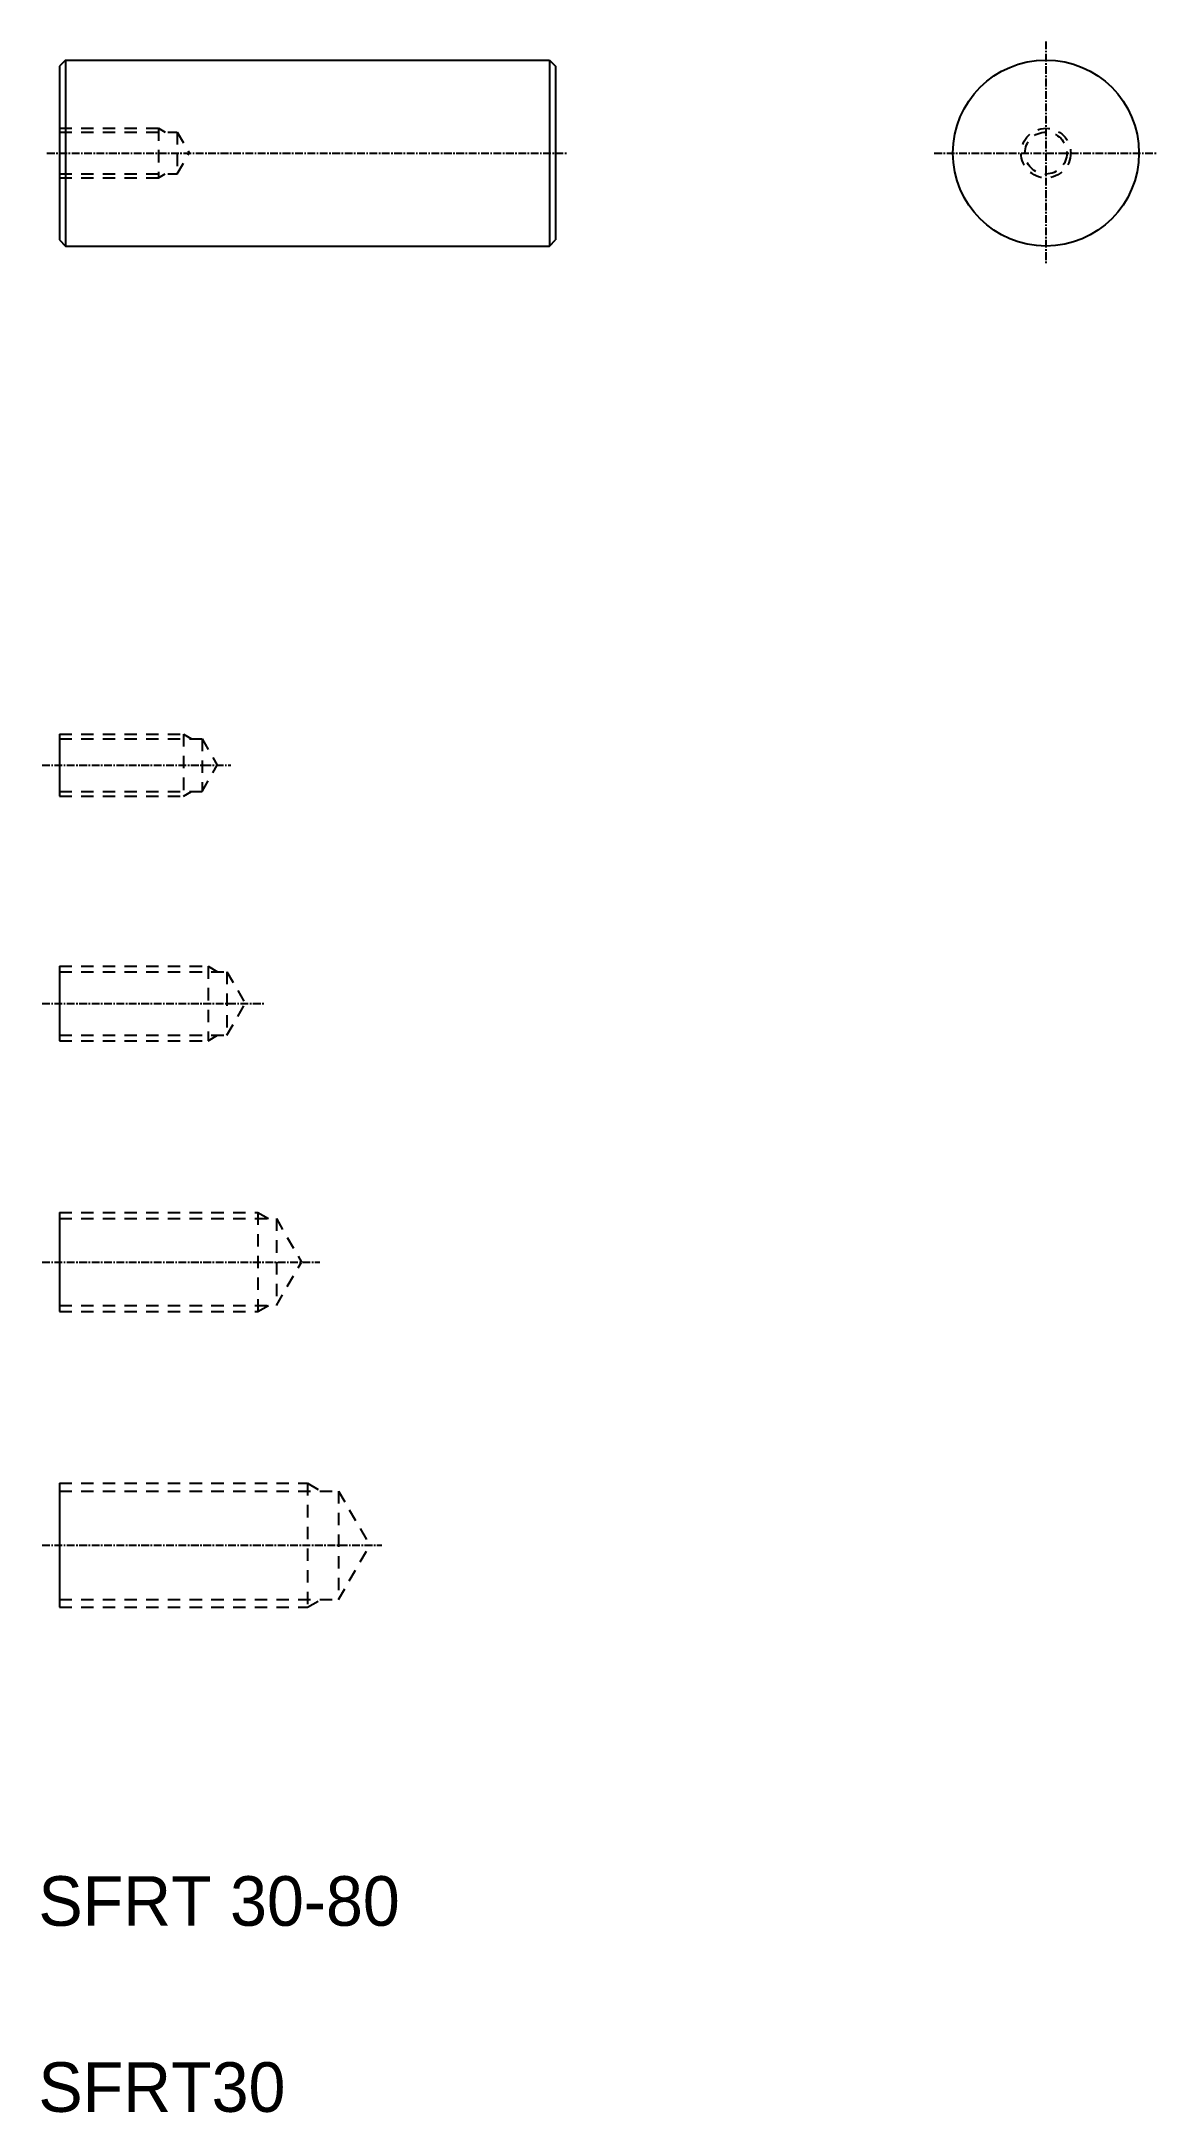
# Model space of a CAD drawing. Extents: x 286 to 466, y 33 to 367.
import ezdxf

# ---------------------------------------------------------------- set-up
doc = ezdxf.new("R2010")
doc.units = 0
doc.linetypes.add('CENTER', pattern=[2, 1.25, -0.25, 0.25, -0.25])
doc.linetypes.add('DASHED', pattern=[3.5, 2, -1.5])
doc.layers.get('0').update_dxf_attribs({"linetype": 'CONTINUOUS'})
doc.layers.add('CENTER', color=1, linetype='CENTER')

msp = doc.modelspace()

# ---------------------------------------------------------------- linework, layer by layer
at = {"color": 7, "linetype": 'CONTINUOUS'}
for p, q in [((290.23, 364.32), (289.23, 363.32)), ((290.23, 364.32), (368.23, 364.32)), ((290.23, 364.32), (290.23, 334.32)), ((368.23, 364.32), (368.23, 334.32)), ((368.23, 364.32), (369.23, 363.32)), ((289.23, 363.32), (289.23, 335.32)), ((369.23, 363.32), (369.23, 335.32)), ((289.23, 335.32), (290.23, 334.32)), ((290.23, 334.32), (368.23, 334.32)), ((368.23, 334.32), (369.23, 335.32)), ((289.23, 255.63), (289.23, 245.63)), ((289.23, 218.21), (289.23, 206.21)), ((289.23, 178.53), (289.23, 162.53)), ((289.23, 134.86), (289.23, 114.86))]:
    msp.add_line(p, q, dxfattribs=at)
for p, q in [((369.23, 356.32), (369.23, 356.32)), ((369.23, 349.32), (369.23, 349.32))]:
    msp.add_line(p, q)
at = {"color": 3, "linetype": 'DASHED'}
for p, q in [((289.23, 353.32), (305.23, 353.32)), ((289.23, 352.7), (308.23, 352.7)), ((305.23, 353.32), (305.23, 345.32)), ((305.23, 353.32), (306.31, 352.7)), ((308.23, 352.7), (308.23, 345.95)), ((308.23, 352.7), (310.18, 349.32)), ((308.23, 345.95), (310.18, 349.32)), ((289.23, 345.95), (308.23, 345.95)), ((289.23, 345.32), (305.23, 345.32)), ((305.23, 345.32), (306.31, 345.95)), ((289.23, 255.63), (309.23, 255.63)), ((289.23, 254.88), (312.23, 254.88)), ((309.23, 255.63), (309.23, 245.63)), ((309.23, 255.63), (310.53, 254.88)), ((312.23, 254.88), (312.23, 246.38)), ((312.23, 254.88), (314.68, 250.63)), ((312.23, 246.38), (314.68, 250.63)), ((289.23, 246.38), (312.23, 246.38)), ((289.23, 245.63), (309.23, 245.63)), ((309.23, 245.63), (310.53, 246.38)), ((289.23, 218.21), (313.23, 218.21)), ((289.23, 217.33), (316.23, 217.33)), ((313.23, 218.21), (313.23, 206.21)), ((313.23, 218.21), (314.75, 217.33)), ((316.23, 217.33), (316.23, 207.08)), ((316.23, 217.33), (319.19, 212.21)), ((316.23, 207.08), (319.19, 212.21)), ((289.23, 207.08), (316.23, 207.08)), ((313.23, 206.21), (314.75, 207.08)), ((289.23, 206.21), (313.23, 206.21)), ((289.23, 178.53), (321.23, 178.53)), ((289.23, 177.53), (324.23, 177.53)), ((321.23, 178.53), (321.23, 162.53)), ((321.23, 178.53), (322.96, 177.53)), ((324.23, 177.53), (328.27, 170.53)), ((324.23, 177.53), (324.23, 163.53)), ((324.23, 163.53), (328.27, 170.53)), ((289.23, 163.53), (324.23, 163.53)), ((289.23, 162.53), (321.23, 162.53)), ((321.23, 162.53), (322.96, 163.53)), ((289.23, 134.86), (329.23, 134.86)), ((289.23, 133.61), (334.23, 133.61)), ((329.23, 134.86), (329.23, 114.86)), ((329.23, 134.86), (331.4, 133.61)), ((334.23, 133.61), (334.23, 116.11)), ((334.23, 133.61), (339.28, 124.86)), ((334.23, 116.11), (339.28, 124.86)), ((289.23, 116.11), (334.23, 116.11)), ((289.23, 114.86), (329.23, 114.86)), ((329.23, 114.86), (331.4, 116.11))]:
    msp.add_line(p, q, dxfattribs=at)
at = {"color": 7, "linetype": 'CONTINUOUS'}
msp.add_circle((448.29, 349.32), 15, dxfattribs=at)
at = {"color": 3, "linetype": 'DASHED'}
for radius in [4, 3.38]:
    msp.add_circle((448.29, 349.32), radius, dxfattribs=at)
at = {"layer": 'CENTER', "color": 1, "linetype": 'CENTER'}
for p, q in [((448.29, 367.32), (448.29, 331.32)), ((287.23, 349.32), (371.23, 349.32)), ((430.29, 349.32), (466.29, 349.32)), ((286.44, 250.63), (316.85, 250.63)), ((286.44, 212.21), (322.18, 212.21)), ((286.44, 170.53), (331.23, 170.53)), ((286.44, 124.86), (341.23, 124.86))]:
    msp.add_line(p, q, dxfattribs=at)

# ---------------------------------------------------------------- texts
for s, p in [('SFRT 30-80', (285.85, 63.51)), ('SFRT30', (285.85, 33.51))]:
    msp.add_text(s, height=8).set_placement(p)

doc.saveas('drawing.dxf')
